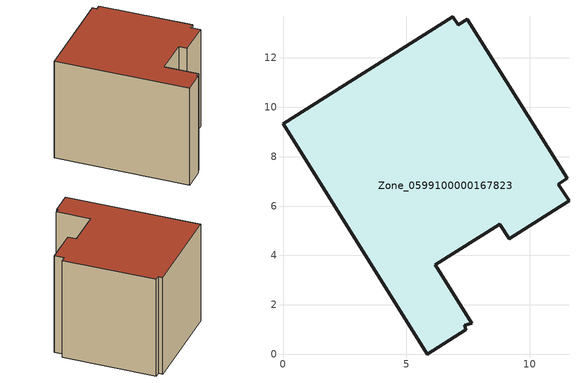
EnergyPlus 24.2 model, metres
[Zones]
Zone_0599100000167823
 floor ground (C_G): 5.84,0 0,9.33 6.89,13.67 7.09,13.34 7.46,13.57 11.52,7.12 11.16,6.89 11.59,6.21 9.16,4.68 8.78,5.27 6.16,3.62 7.65,1.25 7.37,1.16 7.41,0.99 z0
 wall outside (C_F): 7.46,13.57 7.09,13.34 6.89,13.67 0,9.33 5.84,0 7.41,0.99 7.37,1.16 7.65,1.25 6.16,3.62 8.78,5.27 9.16,4.68 11.59,6.21 11.16,6.89 11.52,7.12 7.46,13.57 z0:8.64
 roof outside (C_R): 5.84,0 7.41,0.99 7.37,1.16 7.65,1.25 6.16,3.62 8.78,5.27 9.16,4.68 11.59,6.21 11.16,6.89 11.52,7.12 7.46,13.57 7.09,13.34 6.89,13.67 0,9.33 z8.64
[BUILDING]
Pand.0599100000167823: North Axis=0; Terrain=City; Loads Convergence Tolerance Value=0.04; Temperature Convergence Tolerance Value=0.4; Solar Distribution=FullExterior; Maximum Number of Warmup Days=25; Minimum Number of Warmup Days=1
[Site:Location]
Rotterdam.The.Hague.AP_ZH_NLD Design_Conditions: Latitude=51.96; Longitude=4.45; Time Zone=1; Elevation=-4.5
[SITE:GROUNDTEMPERATURE:BUILDINGSURFACE]
18, 18, 18, 18, 18, 18, 18, 18, 18, 18, 18, 18
[MATERIAL] Thermal Absorptance=0.9; Solar Absorptance=0.7; Visible Absorptance=0.7
Name | Roughness | Thickness | Conductivity | Density | Specific Heat
G.TC.1975-1991 | MediumSmooth | 0.15 | 0.288461 | 540 | 1210
F.TC.1975-1991 | Rough | 0.3 | 0.230769 | 1920 | 840
R.TC.1975-1991 | MediumRough | 0.2 | 0.153846 | 1500 | 1000
[CONSTRUCTION]
C_G: G.TC.1975-1991
C_F: F.TC.1975-1991
C_R: R.TC.1975-1991
[ZONE]
Zone_0599100000167823: Type=1; Multiplier=1; Ceiling Height=Autocalculate; Volume=Autocalculate; Floor Area=autocalculate; Part of Total Floor Area=Yes
[ZONEINFILTRATION:DESIGNFLOWRATE]
Infil_Zone_0599100000167823: Zone or ZoneList or Space or SpaceList=Zone_0599100000167823; Schedule=AlwaysOn; Design Flow Rate Calculation Method=Flow/Area; Flow Rate per Floor Area=0.003; Constant Term Coefficient=1; Temperature Term Coefficient=0; Velocity Term Coefficient=0; Velocity Squared Term Coefficient=0
[HVACTEMPLATE:ZONE:IDEALLOADSAIRSYSTEM]
Zone_0599100000167823: Maximum Heating Supply Air Temperature=50; Minimum Cooling Supply Air Temperature=13; Maximum Heating Supply Air Humidity Ratio=0.0156; Minimum Cooling Supply Air Humidity Ratio=0.0077; Heating Limit=NoLimit; Cooling Limit=NoLimit; Dehumidification Control Type=ConstantSensibleHeatRatio; Cooling Sensible Heat Ratio=0.7; Dehumidification Setpoint=60; Humidification Control Type=None; Humidification Setpoint=30; Outdoor Air Method=None; Outdoor Air Flow Rate per Person=0.00944; Outdoor Air Flow Rate per Zone Floor Area=0; Outdoor Air Flow Rate per Zone=0; Demand Controlled Ventilation Type=None; Outdoor Air Economizer Type=NoEconomizer; Heat Recovery Type=None; Sensible Heat Recovery Effectiveness=0.7; Latent Heat Recovery Effectiveness=0.65
[ZONECONTROL:THERMOSTAT]
ThermostatControl_Zone_0599100000167823: Zone or ZoneList=Zone_0599100000167823; Control Type Schedule=DualSetpointControlType; Control 1=Thermostat_Zone_0599100000167823; Temperature Difference Between Cutout And Setpoint=0
[THERMOSTATSETPOINT:DUALSETPOINT]
Thermostat_Zone_0599100000167823: Heating Setpoint Temperature Schedule=HeatingSetpoint_Zone_0599100000167823; Cooling Setpoint Temperature Schedule=CoolingSetpoint_Zone_0599100000167823
[SCHEDULE:COMPACT]
HeatingSetpoint_Zone_0599100000167823: Through: 12/31, For: AllDays, Until: 24:00, 21
CoolingSetpoint_Zone_0599100000167823: Through: 12/31, For: AllDays, Until: 24:00, 24
DualSetpointControlType: Through: 12/31, For: AllDays, Until: 24:00, 4
AlwaysOn: Through: 12/31, For: AllDays, Until: 24:00, 1
